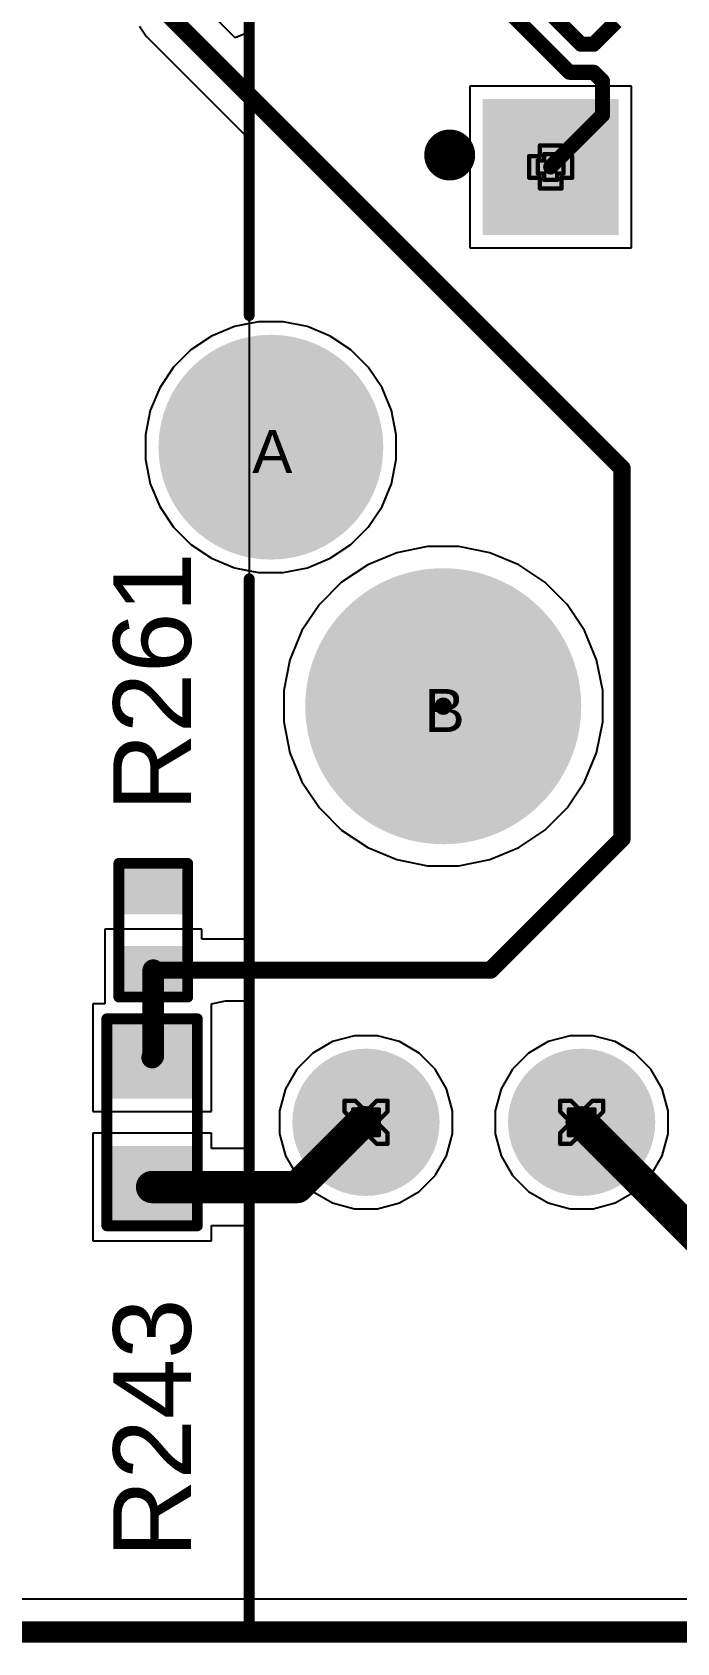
# Model space of a CAD drawing. Header units: inches. Extents: x -11 to 5379, y 0 to 5429.
# Drawn here: x 182.68 to 190.27, y -0.13 to 18.84 of the extents above; entities that cross this region are included whole.
import ezdxf

# ---------------------------------------------------------------- set-up
doc = ezdxf.new("R2010")
doc.units = ezdxf.units.IN
for name, color, linetype in [('Board Outline', 216, 'Continuous'), ('Bottom Layer', 5, 'Continuous'), ('Bottom Solder', 6, 'Continuous'), ('Drill Drawing', 1, 'Continuous'), ('GND', 16, 'Continuous'), ('Multi-Layer', 9, 'Continuous'), ('Pad Holes', 156, 'Continuous'), ('PWR', 76, 'Continuous'), ('Top Layer', 1, 'Continuous'), ('Top Overlay', 2, 'Continuous'), ('Top Paste', 8, 'Continuous'), ('Top Solder', 216, 'Continuous')]:
    doc.layers.add(name, color=color, linetype=linetype)
doc.styles.add('Arial', font='', dxfattribs={"height": 0.2})
doc.styles.get('Arial').set_extended_font_data('Arial')

# ---------------------------------------------------------------- blocks, each defined once
blk = doc.blocks.new('R___0402_257')
at = {"layer": 'Top Layer'}
for points in [[(-0.699, -0.318), (-0.699, 0.317), (-0.241, 0.317), (-0.241, -0.318)], [(0.241, -0.318), (0.241, 0.317), (0.699, 0.317), (0.699, -0.318)]]:
    blk.add_hatch(color=1, dxfattribs=at).paths.add_polyline_path(points)
at = {"layer": 'Top Paste'}
for points in [[(-0.699, -0.318), (-0.699, 0.317), (-0.241, 0.317), (-0.241, -0.318)], [(0.241, -0.318), (0.241, 0.317), (0.699, 0.317), (0.699, -0.318)]]:
    blk.add_hatch(color=8, dxfattribs=at).paths.add_polyline_path(points)
at = {"layer": 'Top Solder'}
for points in [[(-0.754, -0.373), (-0.754, 0.373), (-0.186, 0.373), (-0.186, -0.373)], [(0.186, -0.373), (0.186, 0.373), (0.754, 0.373), (0.754, -0.373)]]:
    blk.add_hatch(color=216, dxfattribs=at).paths.add_polyline_path(points)
at = {"layer": 'Top Overlay'}
for points in [[(0.787, 0.406, 0.127, 0.127, 0), (-0.787, 0.406, 0.127, 0.127, 0)], [(-0.787, -0.406, 0.127, 0.127, 0), (-0.787, 0.406, 0.127, 0.127, 0)], [(0.787, -0.406, 0.127, 0.127, 0), (0.787, 0.406, 0.127, 0.127, 0)], [(0.787, -0.406, 0.127, 0.127, 0), (-0.787, -0.406, 0.127, 0.127, 0)], [(0.813, -0.432, 0.00323, 0.00323, 0), (-0.813, -0.432, 0.00323, 0.00323, 0)]]:
    blk.add_lwpolyline(points, format="xyseb", dxfattribs=at)
for points in [[(-0.819, 0.406, 0.0635, 0.0635, 1), (-0.756, 0.406, 0.0635, 0.0635, 1)], [(-0.819, 0.406, 0.0635, 0.0635, 1), (-0.756, 0.406, 0.0635, 0.0635, 1)], [(0.756, 0.406, 0.0635, 0.0635, 1), (0.819, 0.406, 0.0635, 0.0635, 1)], [(0.756, 0.406, 0.0635, 0.0635, 1), (0.819, 0.406, 0.0635, 0.0635, 1)], [(-0.819, -0.406, 0.0635, 0.0635, 1), (-0.756, -0.406, 0.0635, 0.0635, 1)], [(-0.819, -0.406, 0.0635, 0.0635, 1), (-0.756, -0.406, 0.0635, 0.0635, 1)], [(0.756, -0.406, 0.0635, 0.0635, 1), (0.819, -0.406, 0.0635, 0.0635, 1)], [(0.756, -0.406, 0.0635, 0.0635, 1), (0.819, -0.406, 0.0635, 0.0635, 1)], [(-0.814, -0.432, 0.00161, 0.00161, 1), (-0.812, -0.432, 0.00161, 0.00161, 1)], [(0.812, -0.432, 0.00161, 0.00161, 1), (0.814, -0.432, 0.00161, 0.00161, 1)]]:
    blk.add_lwpolyline(points, format="xyseb", close=True, dxfattribs=at)
blk = doc.blocks.new('R___0603_269')
at = {"layer": 'Top Layer'}
for points in [[(-0.381, 0.4445), (-0.381, -0.4445), (-1.143, -0.4445), (-1.143, 0.4445)], [(1.143, 0.4445), (1.143, -0.4445), (0.381, -0.4445), (0.381, 0.4445)]]:
    blk.add_hatch(color=1, dxfattribs=at).paths.add_polyline_path(points)
at = {"layer": 'Top Paste'}
for points in [[(-0.381, 0.4445), (-0.381, -0.4445), (-1.143, -0.4445), (-1.143, 0.4445)], [(1.143, 0.4445), (1.143, -0.4445), (0.381, -0.4445), (0.381, 0.4445)]]:
    blk.add_hatch(color=8, dxfattribs=at).paths.add_polyline_path(points)
at = {"layer": 'Top Solder'}
for points in [[(-0.2794, 0.5461), (-0.2794, -0.5461), (-1.2446, -0.5461), (-1.2446, 0.5461)], [(1.2446, 0.5461), (1.2446, -0.5461), (0.2794, -0.5461), (0.2794, 0.5461)]]:
    blk.add_hatch(color=216, dxfattribs=at).paths.add_polyline_path(points)
at = {"layer": 'Top Overlay'}
for points in [[(-1.2192, -0.5334, 0.127, 0.127, 0), (-1.2192, 0.5334, 0.127, 0.127, 0)], [(1.2192, 0.5334, 0.127, 0.127, 0), (-1.2192, 0.5334, 0.127, 0.127, 0)], [(1.2192, -0.5334, 0.127, 0.127, 0), (1.2192, 0.5334, 0.127, 0.127, 0)], [(1.2192, -0.5334, 0.127, 0.127, 0), (-1.2192, -0.5334, 0.127, 0.127, 0)]]:
    blk.add_lwpolyline(points, format="xyseb", dxfattribs=at)
for points in [[(-1.25095, 0.5334, 0.0635, 0.0635, 1), (-1.18745, 0.5334, 0.0635, 0.0635, 1)], [(-1.25095, 0.5334, 0.0635, 0.0635, 1), (-1.18745, 0.5334, 0.0635, 0.0635, 1)], [(1.18745, 0.5334, 0.0635, 0.0635, 1), (1.25095, 0.5334, 0.0635, 0.0635, 1)], [(1.18745, 0.5334, 0.0635, 0.0635, 1), (1.25095, 0.5334, 0.0635, 0.0635, 1)], [(-1.25095, -0.5334, 0.0635, 0.0635, 1), (-1.18745, -0.5334, 0.0635, 0.0635, 1)], [(-1.25095, -0.5334, 0.0635, 0.0635, 1), (-1.18745, -0.5334, 0.0635, 0.0635, 1)], [(1.18745, -0.5334, 0.0635, 0.0635, 1), (1.25095, -0.5334, 0.0635, 0.0635, 1)], [(1.18745, -0.5334, 0.0635, 0.0635, 1), (1.25095, -0.5334, 0.0635, 0.0635, 1)]]:
    blk.add_lwpolyline(points, format="xyseb", close=True, dxfattribs=at)
blk = doc.blocks.new('HR911105A_512')
at = {"layer": 'Bottom Layer'}
h = blk.add_hatch(color=5, dxfattribs=at)
edge = h.paths.add_edge_path()
edge.add_arc((4.085, 6.895), 0.765, 0, 360)
h = blk.add_hatch(color=5, dxfattribs=at)
edge = h.paths.add_edge_path()
edge.add_arc((6.625, 6.895), 0.765, 0, 360)
h = blk.add_hatch(color=5, dxfattribs=at)
edge = h.paths.add_edge_path()
edge.add_arc((7.745, -1.055), 1.222, 0, 360)
blk.add_hatch(color=5, dxfattribs=at).paths.add_polyline_path([(5.149, -5.054), (3.751, -5.054), (3.751, -3.656), (5.149, -3.656)])
at = {"layer": 'Bottom Solder'}
h = blk.add_hatch(color=6, dxfattribs=at)
edge = h.paths.add_edge_path()
edge.add_arc((4.085, 6.895), 0.867, 0, 360)
h = blk.add_hatch(color=6, dxfattribs=at)
edge = h.paths.add_edge_path()
edge.add_arc((6.625, 6.895), 0.867, 0, 360)
h = blk.add_hatch(color=6, dxfattribs=at)
edge = h.paths.add_edge_path()
edge.add_arc((5.715, 1.995), 0.102, 0, 360)
h = blk.add_hatch(color=6, dxfattribs=at)
edge = h.paths.add_edge_path()
edge.add_arc((7.745, -1.055), 1.324, 0, 360)
blk.add_hatch(color=6, dxfattribs=at).paths.add_polyline_path([(5.251, -5.156), (3.649, -5.156), (3.649, -3.554), (5.251, -3.554)])
at = {"layer": 'GND'}
h = blk.add_hatch(color=16, dxfattribs=at)
edge = h.paths.add_edge_path()
edge.add_arc((4.085, 6.895), 0.765, 0, 360)
h = blk.add_hatch(color=16, dxfattribs=at)
edge = h.paths.add_edge_path()
edge.add_arc((6.625, 6.895), 0.765, 0, 360)
h = blk.add_hatch(color=16, dxfattribs=at)
edge = h.paths.add_edge_path()
edge.add_arc((7.745, -1.055), 1.222, 0, 360)
blk.add_hatch(color=16, dxfattribs=at).paths.add_polyline_path([(5.149, -5.054), (3.751, -5.054), (3.751, -3.656), (5.149, -3.656)])
at = {"layer": 'Multi-Layer'}
h = blk.add_hatch(color=9, dxfattribs=at)
edge = h.paths.add_edge_path()
edge.add_arc((4.085, 6.895), 0.765, 0, 360)
h = blk.add_hatch(color=9, dxfattribs=at)
edge = h.paths.add_edge_path()
edge.add_arc((6.625, 6.895), 0.765, 0, 360)
h = blk.add_hatch(color=9, dxfattribs=at)
edge = h.paths.add_edge_path()
edge.add_arc((7.745, -1.055), 1.222, 0, 360)
blk.add_hatch(color=9, dxfattribs=at).paths.add_polyline_path([(5.149, -5.054), (3.751, -5.054), (3.751, -3.656), (5.149, -3.656)])
at = {"layer": 'Pad Holes'}
h = blk.add_hatch(color=7, dxfattribs=at)
edge = h.paths.add_edge_path()
edge.add_arc((4.085, 6.895), 0.51, 0, 360)
h = blk.add_hatch(color=7, dxfattribs=at)
edge = h.paths.add_edge_path()
edge.add_arc((6.625, 6.895), 0.51, 0, 360)
h = blk.add_hatch(color=7, dxfattribs=at)
edge = h.paths.add_edge_path()
edge.add_arc((5.715, 1.995), 1.625, 0, 360)
h = blk.add_hatch(color=7, dxfattribs=at)
edge = h.paths.add_edge_path()
edge.add_arc((7.745, -1.055), 0.815, 0, 360)
h = blk.add_hatch(color=7, dxfattribs=at)
edge = h.paths.add_edge_path()
edge.add_arc((4.45, -4.355), 0.445, 0, 360)
at = {"layer": 'PWR'}
h = blk.add_hatch(color=76, dxfattribs=at)
edge = h.paths.add_edge_path()
edge.add_arc((4.085, 6.895), 0.765, 0, 360)
h = blk.add_hatch(color=76, dxfattribs=at)
edge = h.paths.add_edge_path()
edge.add_arc((6.625, 6.895), 0.765, 0, 360)
h = blk.add_hatch(color=76, dxfattribs=at)
edge = h.paths.add_edge_path()
edge.add_arc((7.745, -1.055), 1.222, 0, 360)
blk.add_hatch(color=76, dxfattribs=at).paths.add_polyline_path([(5.149, -5.054), (3.751, -5.054), (3.751, -3.656), (5.149, -3.656)])
at = {"layer": 'Top Layer'}
h = blk.add_hatch(color=1, dxfattribs=at)
edge = h.paths.add_edge_path()
edge.add_arc((4.085, 6.895), 0.765, 0, 360)
h = blk.add_hatch(color=1, dxfattribs=at)
edge = h.paths.add_edge_path()
edge.add_arc((6.625, 6.895), 0.765, 0, 360)
h = blk.add_hatch(color=1, dxfattribs=at)
edge = h.paths.add_edge_path()
edge.add_arc((7.745, -1.055), 1.222, 0, 360)
blk.add_hatch(color=1, dxfattribs=at).paths.add_polyline_path([(5.149, -5.054), (3.751, -5.054), (3.751, -3.656), (5.149, -3.656)])
at = {"layer": 'Top Solder'}
h = blk.add_hatch(color=216, dxfattribs=at)
edge = h.paths.add_edge_path()
edge.add_arc((4.085, 6.895), 0.867, 0, 360)
h = blk.add_hatch(color=216, dxfattribs=at)
edge = h.paths.add_edge_path()
edge.add_arc((6.625, 6.895), 0.867, 0, 360)
h = blk.add_hatch(color=216, dxfattribs=at)
edge = h.paths.add_edge_path()
edge.add_arc((5.715, 1.995), 0.102, 0, 360)
h = blk.add_hatch(color=216, dxfattribs=at)
edge = h.paths.add_edge_path()
edge.add_arc((7.745, -1.055), 1.324, 0, 360)
blk.add_hatch(color=216, dxfattribs=at).paths.add_polyline_path([(5.251, -5.156), (3.649, -5.156), (3.649, -3.554), (5.251, -3.554)])
at = {"layer": 'Top Overlay'}
for points in [[(8, 12.915, 0.127, 0.127, 0), (-8, 12.915, 0.127, 0.127, 0)], [(8, 12.915, 0.127, 0.127, 0), (8, 0.495, 0.127, 0.127, 0)], [(8, -2.605, 0.127, 0.127, 0), (8, -8.485, 0.127, 0.127, 0)]]:
    blk.add_lwpolyline(points, format="xyseb", dxfattribs=at)
for points in [[(7.968, 12.915, 0.0635, 0.0635, 1), (8.032, 12.915, 0.0635, 0.0635, 1)], [(7.968, 12.915, 0.0635, 0.0635, 1), (8.032, 12.915, 0.0635, 0.0635, 1)], [(7.968, 0.495, 0.0635, 0.0635, 1), (8.032, 0.495, 0.0635, 0.0635, 1)], [(7.968, -2.605, 0.0635, 0.0635, 1), (8.032, -2.605, 0.0635, 0.0635, 1)], [(5.789, -4.496, 0.3, 0.3, 1), (5.489, -4.496, 0.3, 0.3, 1)], [(5.414, -4.496, 0.15, 0.15, 1), (5.564, -4.496, 0.15, 0.15, 1)], [(5.714, -4.496, 0.15, 0.15, 1), (5.864, -4.496, 0.15, 0.15, 1)]]:
    blk.add_lwpolyline(points, format="xyseb", close=True, dxfattribs=at)

msp = doc.modelspace()

# ---------------------------------------------------------------- linework, layer by layer
at = {"layer": 'Board Outline'}
msp.add_lwpolyline([(0, 0, 0.254, 0.254, 0), (344, 0, 0.254, 0.254, 0)], format="xyseb", dxfattribs=at)
at = {"layer": 'Bottom Layer'}
for p, q in [((185.233, 20.501), (185.233, -0.018)), ((185.233, 20.501), (185.233, 15.407)), ((185.058, 15.372), (184.789, 15.26)), ((185.233, 15.407), (185.058, 15.372)), ((184.789, 15.26), (184.547, 15.099)), ((184.547, 15.099), (184.341, 14.893)), ((184.341, 14.893), (184.18, 14.651)), ((184.18, 14.651), (184.068, 14.383)), ((184.068, 14.383), (184.012, 14.097)), ((184.012, 14.097), (184.012, 13.807)), ((184.012, 13.807), (184.068, 13.521)), ((184.068, 13.521), (184.18, 13.253)), ((184.18, 13.253), (184.341, 13.011)), ((184.341, 13.011), (184.547, 12.805)), ((184.547, 12.805), (184.789, 12.644)), ((184.789, 12.644), (185.058, 12.532)), ((185.058, 12.532), (185.233, 12.497)), ((185.233, 12.497), (185.233, 0.388)), ((185.233, 0.388), (9.671, 0.388)), ((185.233, -0.018), (220.282, -0.018))]:
    msp.add_line(p, q, dxfattribs=at)
msp.add_lwpolyline([(189.148, 6.002, 0.381, 0.381, 0), (190.959, 4.191, 0.381, 0.381, 0)], format="xyseb", dxfattribs=at)
msp.add_lwpolyline([(189.053, 6.002, 0.191, 0.191, 1), (189.243, 6.002, 0.191, 0.191, 1)], format="xyseb", close=True, dxfattribs=at)
at = {"layer": 'Drill Drawing'}
for points in [[(188.656, 17.379, 0.0508, 0.0508, 0), (188.656, 17.506, 0.0508, 0.0508, 0)], [(188.656, 17.506, 0.0508, 0.0508, 0), (188.91, 17.506, 0.0508, 0.0508, 0)], [(188.91, 17.379, 0.0508, 0.0508, 0), (188.91, 17.506, 0.0508, 0.0508, 0)], [(188.529, 17.125, 0.0508, 0.0508, 0), (188.529, 17.379, 0.0508, 0.0508, 0)], [(188.529, 17.379, 0.0508, 0.0508, 0), (188.656, 17.379, 0.0508, 0.0508, 0)], [(188.631, 17.176, 0.0508, 0.0508, 0), (188.631, 17.328, 0.0508, 0.0508, 0)], [(188.631, 17.328, 0.0508, 0.0508, 0), (188.707, 17.328, 0.0508, 0.0508, 0)], [(188.707, 17.328, 0.0508, 0.0508, 0), (188.707, 17.404, 0.0508, 0.0508, 0)], [(188.707, 17.404, 0.0508, 0.0508, 0), (188.859, 17.404, 0.0508, 0.0508, 0)], [(188.859, 17.328, 0.0508, 0.0508, 0), (188.859, 17.404, 0.0508, 0.0508, 0)], [(188.859, 17.328, 0.0508, 0.0508, 0), (188.936, 17.328, 0.0508, 0.0508, 0)], [(188.91, 17.379, 0.0508, 0.0508, 0), (189.037, 17.379, 0.0508, 0.0508, 0)], [(188.936, 17.176, 0.0508, 0.0508, 0), (188.936, 17.328, 0.0508, 0.0508, 0)], [(189.037, 17.125, 0.0508, 0.0508, 0), (189.037, 17.379, 0.0508, 0.0508, 0)], [(188.529, 17.125, 0.0508, 0.0508, 0), (188.656, 17.125, 0.0508, 0.0508, 0)], [(188.631, 17.176, 0.0508, 0.0508, 0), (188.707, 17.176, 0.0508, 0.0508, 0)], [(188.656, 16.998, 0.0508, 0.0508, 0), (188.656, 17.125, 0.0508, 0.0508, 0)], [(188.707, 17.1, 0.0508, 0.0508, 0), (188.707, 17.176, 0.0508, 0.0508, 0)], [(188.707, 17.1, 0.0508, 0.0508, 0), (188.859, 17.1, 0.0508, 0.0508, 0)], [(188.859, 17.176, 0.0508, 0.0508, 0), (188.936, 17.176, 0.0508, 0.0508, 0)], [(188.859, 17.1, 0.0508, 0.0508, 0), (188.859, 17.176, 0.0508, 0.0508, 0)], [(188.91, 17.125, 0.0508, 0.0508, 0), (189.037, 17.125, 0.0508, 0.0508, 0)], [(188.91, 16.998, 0.0508, 0.0508, 0), (188.91, 17.125, 0.0508, 0.0508, 0)], [(188.656, 16.998, 0.0508, 0.0508, 0), (188.91, 16.998, 0.0508, 0.0508, 0)], [(186.354, 6.129, 0.0508, 0.0508, 0), (186.354, 6.256, 0.0508, 0.0508, 0)], [(186.354, 6.256, 0.0508, 0.0508, 0), (186.481, 6.256, 0.0508, 0.0508, 0)], [(186.481, 6.256, 0.0508, 0.0508, 0), (186.608, 6.129, 0.0508, 0.0508, 0)], [(186.608, 6.129, 0.0508, 0.0508, 0), (186.735, 6.256, 0.0508, 0.0508, 0)], [(186.735, 6.256, 0.0508, 0.0508, 0), (186.862, 6.256, 0.0508, 0.0508, 0)], [(186.862, 6.129, 0.0508, 0.0508, 0), (186.862, 6.256, 0.0508, 0.0508, 0)], [(188.894, 6.129, 0.0508, 0.0508, 0), (188.894, 6.256, 0.0508, 0.0508, 0)], [(188.894, 6.256, 0.0508, 0.0508, 0), (189.021, 6.256, 0.0508, 0.0508, 0)], [(189.021, 6.256, 0.0508, 0.0508, 0), (189.148, 6.129, 0.0508, 0.0508, 0)], [(189.148, 6.129, 0.0508, 0.0508, 0), (189.275, 6.256, 0.0508, 0.0508, 0)], [(189.275, 6.256, 0.0508, 0.0508, 0), (189.402, 6.256, 0.0508, 0.0508, 0)], [(189.402, 6.129, 0.0508, 0.0508, 0), (189.402, 6.256, 0.0508, 0.0508, 0)], [(186.354, 6.129, 0.0508, 0.0508, 0), (186.481, 6.002, 0.0508, 0.0508, 0)], [(186.456, 6.078, 0.0508, 0.0508, 0), (186.456, 6.154, 0.0508, 0.0508, 0)], [(186.456, 6.154, 0.0508, 0.0508, 0), (186.532, 6.154, 0.0508, 0.0508, 0)], [(186.456, 6.078, 0.0508, 0.0508, 0), (186.532, 6.002, 0.0508, 0.0508, 0)], [(186.532, 6.154, 0.0508, 0.0508, 0), (186.608, 6.078, 0.0508, 0.0508, 0)], [(186.608, 6.078, 0.0508, 0.0508, 0), (186.684, 6.154, 0.0508, 0.0508, 0)], [(186.684, 6.154, 0.0508, 0.0508, 0), (186.761, 6.154, 0.0508, 0.0508, 0)], [(186.684, 6.002, 0.0508, 0.0508, 0), (186.761, 6.078, 0.0508, 0.0508, 0)], [(186.735, 6.002, 0.0508, 0.0508, 0), (186.862, 6.129, 0.0508, 0.0508, 0)], [(186.761, 6.078, 0.0508, 0.0508, 0), (186.761, 6.154, 0.0508, 0.0508, 0)], [(188.894, 6.129, 0.0508, 0.0508, 0), (189.021, 6.002, 0.0508, 0.0508, 0)], [(188.996, 6.078, 0.0508, 0.0508, 0), (188.996, 6.154, 0.0508, 0.0508, 0)], [(188.996, 6.154, 0.0508, 0.0508, 0), (189.072, 6.154, 0.0508, 0.0508, 0)], [(188.996, 6.078, 0.0508, 0.0508, 0), (189.072, 6.002, 0.0508, 0.0508, 0)], [(189.072, 6.154, 0.0508, 0.0508, 0), (189.148, 6.078, 0.0508, 0.0508, 0)], [(189.148, 6.078, 0.0508, 0.0508, 0), (189.224, 6.154, 0.0508, 0.0508, 0)], [(189.224, 6.154, 0.0508, 0.0508, 0), (189.301, 6.154, 0.0508, 0.0508, 0)], [(189.224, 6.002, 0.0508, 0.0508, 0), (189.301, 6.078, 0.0508, 0.0508, 0)], [(189.275, 6.002, 0.0508, 0.0508, 0), (189.402, 6.129, 0.0508, 0.0508, 0)], [(189.301, 6.078, 0.0508, 0.0508, 0), (189.301, 6.154, 0.0508, 0.0508, 0)], [(186.354, 5.875, 0.0508, 0.0508, 0), (186.481, 6.002, 0.0508, 0.0508, 0)], [(186.354, 5.748, 0.0508, 0.0508, 0), (186.354, 5.875, 0.0508, 0.0508, 0)], [(186.456, 5.926, 0.0508, 0.0508, 0), (186.532, 6.002, 0.0508, 0.0508, 0)], [(186.456, 5.85, 0.0508, 0.0508, 0), (186.456, 5.926, 0.0508, 0.0508, 0)], [(186.481, 5.748, 0.0508, 0.0508, 0), (186.608, 5.875, 0.0508, 0.0508, 0)], [(186.532, 5.85, 0.0508, 0.0508, 0), (186.608, 5.926, 0.0508, 0.0508, 0)], [(186.608, 5.926, 0.0508, 0.0508, 0), (186.684, 5.85, 0.0508, 0.0508, 0)], [(186.608, 5.875, 0.0508, 0.0508, 0), (186.735, 5.748, 0.0508, 0.0508, 0)], [(186.684, 6.002, 0.0508, 0.0508, 0), (186.761, 5.926, 0.0508, 0.0508, 0)], [(186.735, 6.002, 0.0508, 0.0508, 0), (186.862, 5.875, 0.0508, 0.0508, 0)], [(186.761, 5.85, 0.0508, 0.0508, 0), (186.761, 5.926, 0.0508, 0.0508, 0)], [(186.862, 5.748, 0.0508, 0.0508, 0), (186.862, 5.875, 0.0508, 0.0508, 0)], [(188.894, 5.875, 0.0508, 0.0508, 0), (189.021, 6.002, 0.0508, 0.0508, 0)], [(188.894, 5.748, 0.0508, 0.0508, 0), (188.894, 5.875, 0.0508, 0.0508, 0)], [(188.996, 5.926, 0.0508, 0.0508, 0), (189.072, 6.002, 0.0508, 0.0508, 0)], [(188.996, 5.85, 0.0508, 0.0508, 0), (188.996, 5.926, 0.0508, 0.0508, 0)], [(189.021, 5.748, 0.0508, 0.0508, 0), (189.148, 5.875, 0.0508, 0.0508, 0)], [(189.072, 5.85, 0.0508, 0.0508, 0), (189.148, 5.926, 0.0508, 0.0508, 0)], [(189.148, 5.926, 0.0508, 0.0508, 0), (189.224, 5.85, 0.0508, 0.0508, 0)], [(189.148, 5.875, 0.0508, 0.0508, 0), (189.275, 5.748, 0.0508, 0.0508, 0)], [(189.224, 6.002, 0.0508, 0.0508, 0), (189.301, 5.926, 0.0508, 0.0508, 0)], [(189.275, 6.002, 0.0508, 0.0508, 0), (189.402, 5.875, 0.0508, 0.0508, 0)], [(189.301, 5.85, 0.0508, 0.0508, 0), (189.301, 5.926, 0.0508, 0.0508, 0)], [(189.402, 5.748, 0.0508, 0.0508, 0), (189.402, 5.875, 0.0508, 0.0508, 0)], [(186.354, 5.748, 0.0508, 0.0508, 0), (186.481, 5.748, 0.0508, 0.0508, 0)], [(186.456, 5.85, 0.0508, 0.0508, 0), (186.532, 5.85, 0.0508, 0.0508, 0)], [(186.684, 5.85, 0.0508, 0.0508, 0), (186.761, 5.85, 0.0508, 0.0508, 0)], [(186.735, 5.748, 0.0508, 0.0508, 0), (186.862, 5.748, 0.0508, 0.0508, 0)], [(188.894, 5.748, 0.0508, 0.0508, 0), (189.021, 5.748, 0.0508, 0.0508, 0)], [(188.996, 5.85, 0.0508, 0.0508, 0), (189.072, 5.85, 0.0508, 0.0508, 0)], [(189.224, 5.85, 0.0508, 0.0508, 0), (189.301, 5.85, 0.0508, 0.0508, 0)], [(189.275, 5.748, 0.0508, 0.0508, 0), (189.402, 5.748, 0.0508, 0.0508, 0)]]:
    msp.add_lwpolyline(points, format="xyseb", dxfattribs=at)
for points in [[(188.644, 17.506, 0.0254, 0.0254, 1), (188.669, 17.506, 0.0254, 0.0254, 1)], [(188.644, 17.506, 0.0254, 0.0254, 1), (188.669, 17.506, 0.0254, 0.0254, 1)], [(188.898, 17.506, 0.0254, 0.0254, 1), (188.923, 17.506, 0.0254, 0.0254, 1)], [(188.898, 17.506, 0.0254, 0.0254, 1), (188.923, 17.506, 0.0254, 0.0254, 1)], [(188.517, 17.379, 0.0254, 0.0254, 1), (188.542, 17.379, 0.0254, 0.0254, 1)], [(188.517, 17.379, 0.0254, 0.0254, 1), (188.542, 17.379, 0.0254, 0.0254, 1)], [(188.618, 17.328, 0.0254, 0.0254, 1), (188.644, 17.328, 0.0254, 0.0254, 1)], [(188.618, 17.328, 0.0254, 0.0254, 1), (188.644, 17.328, 0.0254, 0.0254, 1)], [(188.644, 17.379, 0.0254, 0.0254, 1), (188.669, 17.379, 0.0254, 0.0254, 1)], [(188.644, 17.379, 0.0254, 0.0254, 1), (188.669, 17.379, 0.0254, 0.0254, 1)], [(188.694, 17.404, 0.0254, 0.0254, 1), (188.72, 17.404, 0.0254, 0.0254, 1)], [(188.694, 17.404, 0.0254, 0.0254, 1), (188.72, 17.404, 0.0254, 0.0254, 1)], [(188.694, 17.328, 0.0254, 0.0254, 1), (188.72, 17.328, 0.0254, 0.0254, 1)], [(188.694, 17.328, 0.0254, 0.0254, 1), (188.72, 17.328, 0.0254, 0.0254, 1)], [(188.847, 17.404, 0.0254, 0.0254, 1), (188.872, 17.404, 0.0254, 0.0254, 1)], [(188.847, 17.404, 0.0254, 0.0254, 1), (188.872, 17.404, 0.0254, 0.0254, 1)], [(188.847, 17.328, 0.0254, 0.0254, 1), (188.872, 17.328, 0.0254, 0.0254, 1)], [(188.847, 17.328, 0.0254, 0.0254, 1), (188.872, 17.328, 0.0254, 0.0254, 1)], [(188.898, 17.379, 0.0254, 0.0254, 1), (188.923, 17.379, 0.0254, 0.0254, 1)], [(188.898, 17.379, 0.0254, 0.0254, 1), (188.923, 17.379, 0.0254, 0.0254, 1)], [(188.923, 17.328, 0.0254, 0.0254, 1), (188.948, 17.328, 0.0254, 0.0254, 1)], [(188.923, 17.328, 0.0254, 0.0254, 1), (188.948, 17.328, 0.0254, 0.0254, 1)], [(189.025, 17.379, 0.0254, 0.0254, 1), (189.05, 17.379, 0.0254, 0.0254, 1)], [(189.025, 17.379, 0.0254, 0.0254, 1), (189.05, 17.379, 0.0254, 0.0254, 1)], [(188.517, 17.125, 0.0254, 0.0254, 1), (188.542, 17.125, 0.0254, 0.0254, 1)], [(188.517, 17.125, 0.0254, 0.0254, 1), (188.542, 17.125, 0.0254, 0.0254, 1)], [(188.618, 17.176, 0.0254, 0.0254, 1), (188.644, 17.176, 0.0254, 0.0254, 1)], [(188.618, 17.176, 0.0254, 0.0254, 1), (188.644, 17.176, 0.0254, 0.0254, 1)], [(188.644, 17.125, 0.0254, 0.0254, 1), (188.669, 17.125, 0.0254, 0.0254, 1)], [(188.644, 17.125, 0.0254, 0.0254, 1), (188.669, 17.125, 0.0254, 0.0254, 1)], [(188.694, 17.176, 0.0254, 0.0254, 1), (188.72, 17.176, 0.0254, 0.0254, 1)], [(188.694, 17.176, 0.0254, 0.0254, 1), (188.72, 17.176, 0.0254, 0.0254, 1)], [(188.694, 17.1, 0.0254, 0.0254, 1), (188.72, 17.1, 0.0254, 0.0254, 1)], [(188.694, 17.1, 0.0254, 0.0254, 1), (188.72, 17.1, 0.0254, 0.0254, 1)], [(188.847, 17.176, 0.0254, 0.0254, 1), (188.872, 17.176, 0.0254, 0.0254, 1)], [(188.847, 17.176, 0.0254, 0.0254, 1), (188.872, 17.176, 0.0254, 0.0254, 1)], [(188.847, 17.1, 0.0254, 0.0254, 1), (188.872, 17.1, 0.0254, 0.0254, 1)], [(188.847, 17.1, 0.0254, 0.0254, 1), (188.872, 17.1, 0.0254, 0.0254, 1)], [(188.898, 17.125, 0.0254, 0.0254, 1), (188.923, 17.125, 0.0254, 0.0254, 1)], [(188.898, 17.125, 0.0254, 0.0254, 1), (188.923, 17.125, 0.0254, 0.0254, 1)], [(188.923, 17.176, 0.0254, 0.0254, 1), (188.948, 17.176, 0.0254, 0.0254, 1)], [(188.923, 17.176, 0.0254, 0.0254, 1), (188.948, 17.176, 0.0254, 0.0254, 1)], [(189.025, 17.125, 0.0254, 0.0254, 1), (189.05, 17.125, 0.0254, 0.0254, 1)], [(189.025, 17.125, 0.0254, 0.0254, 1), (189.05, 17.125, 0.0254, 0.0254, 1)], [(188.644, 16.998, 0.0254, 0.0254, 1), (188.669, 16.998, 0.0254, 0.0254, 1)], [(188.644, 16.998, 0.0254, 0.0254, 1), (188.669, 16.998, 0.0254, 0.0254, 1)], [(188.898, 16.998, 0.0254, 0.0254, 1), (188.923, 16.998, 0.0254, 0.0254, 1)], [(188.898, 16.998, 0.0254, 0.0254, 1), (188.923, 16.998, 0.0254, 0.0254, 1)], [(186.342, 6.256, 0.0254, 0.0254, 1), (186.367, 6.256, 0.0254, 0.0254, 1)], [(186.342, 6.256, 0.0254, 0.0254, 1), (186.367, 6.256, 0.0254, 0.0254, 1)], [(186.469, 6.256, 0.0254, 0.0254, 1), (186.494, 6.256, 0.0254, 0.0254, 1)], [(186.469, 6.256, 0.0254, 0.0254, 1), (186.494, 6.256, 0.0254, 0.0254, 1)], [(186.723, 6.256, 0.0254, 0.0254, 1), (186.748, 6.256, 0.0254, 0.0254, 1)], [(186.723, 6.256, 0.0254, 0.0254, 1), (186.748, 6.256, 0.0254, 0.0254, 1)], [(186.85, 6.256, 0.0254, 0.0254, 1), (186.875, 6.256, 0.0254, 0.0254, 1)], [(186.85, 6.256, 0.0254, 0.0254, 1), (186.875, 6.256, 0.0254, 0.0254, 1)], [(188.882, 6.256, 0.0254, 0.0254, 1), (188.907, 6.256, 0.0254, 0.0254, 1)], [(188.882, 6.256, 0.0254, 0.0254, 1), (188.907, 6.256, 0.0254, 0.0254, 1)], [(189.009, 6.256, 0.0254, 0.0254, 1), (189.034, 6.256, 0.0254, 0.0254, 1)], [(189.009, 6.256, 0.0254, 0.0254, 1), (189.034, 6.256, 0.0254, 0.0254, 1)], [(189.263, 6.256, 0.0254, 0.0254, 1), (189.288, 6.256, 0.0254, 0.0254, 1)], [(189.263, 6.256, 0.0254, 0.0254, 1), (189.288, 6.256, 0.0254, 0.0254, 1)], [(189.39, 6.256, 0.0254, 0.0254, 1), (189.415, 6.256, 0.0254, 0.0254, 1)], [(189.39, 6.256, 0.0254, 0.0254, 1), (189.415, 6.256, 0.0254, 0.0254, 1)], [(186.342, 6.129, 0.0254, 0.0254, 1), (186.367, 6.129, 0.0254, 0.0254, 1)], [(186.342, 6.129, 0.0254, 0.0254, 1), (186.367, 6.129, 0.0254, 0.0254, 1)], [(186.443, 6.154, 0.0254, 0.0254, 1), (186.469, 6.154, 0.0254, 0.0254, 1)], [(186.443, 6.154, 0.0254, 0.0254, 1), (186.469, 6.154, 0.0254, 0.0254, 1)], [(186.443, 6.078, 0.0254, 0.0254, 1), (186.469, 6.078, 0.0254, 0.0254, 1)], [(186.443, 6.078, 0.0254, 0.0254, 1), (186.469, 6.078, 0.0254, 0.0254, 1)], [(186.519, 6.154, 0.0254, 0.0254, 1), (186.545, 6.154, 0.0254, 0.0254, 1)], [(186.519, 6.154, 0.0254, 0.0254, 1), (186.545, 6.154, 0.0254, 0.0254, 1)], [(186.596, 6.129, 0.0254, 0.0254, 1), (186.621, 6.129, 0.0254, 0.0254, 1)], [(186.596, 6.129, 0.0254, 0.0254, 1), (186.621, 6.129, 0.0254, 0.0254, 1)], [(186.596, 6.078, 0.0254, 0.0254, 1), (186.621, 6.078, 0.0254, 0.0254, 1)], [(186.596, 6.078, 0.0254, 0.0254, 1), (186.621, 6.078, 0.0254, 0.0254, 1)], [(186.672, 6.154, 0.0254, 0.0254, 1), (186.697, 6.154, 0.0254, 0.0254, 1)], [(186.672, 6.154, 0.0254, 0.0254, 1), (186.697, 6.154, 0.0254, 0.0254, 1)], [(186.748, 6.154, 0.0254, 0.0254, 1), (186.773, 6.154, 0.0254, 0.0254, 1)], [(186.748, 6.154, 0.0254, 0.0254, 1), (186.773, 6.154, 0.0254, 0.0254, 1)], [(186.748, 6.078, 0.0254, 0.0254, 1), (186.773, 6.078, 0.0254, 0.0254, 1)], [(186.748, 6.078, 0.0254, 0.0254, 1), (186.773, 6.078, 0.0254, 0.0254, 1)], [(186.85, 6.129, 0.0254, 0.0254, 1), (186.875, 6.129, 0.0254, 0.0254, 1)], [(186.85, 6.129, 0.0254, 0.0254, 1), (186.875, 6.129, 0.0254, 0.0254, 1)], [(188.882, 6.129, 0.0254, 0.0254, 1), (188.907, 6.129, 0.0254, 0.0254, 1)], [(188.882, 6.129, 0.0254, 0.0254, 1), (188.907, 6.129, 0.0254, 0.0254, 1)], [(188.983, 6.154, 0.0254, 0.0254, 1), (189.009, 6.154, 0.0254, 0.0254, 1)], [(188.983, 6.154, 0.0254, 0.0254, 1), (189.009, 6.154, 0.0254, 0.0254, 1)], [(188.983, 6.078, 0.0254, 0.0254, 1), (189.009, 6.078, 0.0254, 0.0254, 1)], [(188.983, 6.078, 0.0254, 0.0254, 1), (189.009, 6.078, 0.0254, 0.0254, 1)], [(189.059, 6.154, 0.0254, 0.0254, 1), (189.085, 6.154, 0.0254, 0.0254, 1)], [(189.059, 6.154, 0.0254, 0.0254, 1), (189.085, 6.154, 0.0254, 0.0254, 1)], [(189.136, 6.129, 0.0254, 0.0254, 1), (189.161, 6.129, 0.0254, 0.0254, 1)], [(189.136, 6.129, 0.0254, 0.0254, 1), (189.161, 6.129, 0.0254, 0.0254, 1)], [(189.136, 6.078, 0.0254, 0.0254, 1), (189.161, 6.078, 0.0254, 0.0254, 1)], [(189.136, 6.078, 0.0254, 0.0254, 1), (189.161, 6.078, 0.0254, 0.0254, 1)], [(189.212, 6.154, 0.0254, 0.0254, 1), (189.237, 6.154, 0.0254, 0.0254, 1)], [(189.212, 6.154, 0.0254, 0.0254, 1), (189.237, 6.154, 0.0254, 0.0254, 1)], [(189.288, 6.154, 0.0254, 0.0254, 1), (189.313, 6.154, 0.0254, 0.0254, 1)], [(189.288, 6.154, 0.0254, 0.0254, 1), (189.313, 6.154, 0.0254, 0.0254, 1)], [(189.288, 6.078, 0.0254, 0.0254, 1), (189.313, 6.078, 0.0254, 0.0254, 1)], [(189.288, 6.078, 0.0254, 0.0254, 1), (189.313, 6.078, 0.0254, 0.0254, 1)], [(189.39, 6.129, 0.0254, 0.0254, 1), (189.415, 6.129, 0.0254, 0.0254, 1)], [(189.39, 6.129, 0.0254, 0.0254, 1), (189.415, 6.129, 0.0254, 0.0254, 1)], [(186.342, 5.875, 0.0254, 0.0254, 1), (186.367, 5.875, 0.0254, 0.0254, 1)], [(186.342, 5.875, 0.0254, 0.0254, 1), (186.367, 5.875, 0.0254, 0.0254, 1)], [(186.443, 5.926, 0.0254, 0.0254, 1), (186.469, 5.926, 0.0254, 0.0254, 1)], [(186.443, 5.926, 0.0254, 0.0254, 1), (186.469, 5.926, 0.0254, 0.0254, 1)], [(186.469, 6.002, 0.0254, 0.0254, 1), (186.494, 6.002, 0.0254, 0.0254, 1)], [(186.469, 6.002, 0.0254, 0.0254, 1), (186.494, 6.002, 0.0254, 0.0254, 1)], [(186.519, 6.002, 0.0254, 0.0254, 1), (186.545, 6.002, 0.0254, 0.0254, 1)], [(186.519, 6.002, 0.0254, 0.0254, 1), (186.545, 6.002, 0.0254, 0.0254, 1)], [(186.596, 5.926, 0.0254, 0.0254, 1), (186.621, 5.926, 0.0254, 0.0254, 1)], [(186.596, 5.926, 0.0254, 0.0254, 1), (186.621, 5.926, 0.0254, 0.0254, 1)], [(186.596, 5.875, 0.0254, 0.0254, 1), (186.621, 5.875, 0.0254, 0.0254, 1)], [(186.596, 5.875, 0.0254, 0.0254, 1), (186.621, 5.875, 0.0254, 0.0254, 1)], [(186.672, 6.002, 0.0254, 0.0254, 1), (186.697, 6.002, 0.0254, 0.0254, 1)], [(186.672, 6.002, 0.0254, 0.0254, 1), (186.697, 6.002, 0.0254, 0.0254, 1)], [(186.723, 6.002, 0.0254, 0.0254, 1), (186.748, 6.002, 0.0254, 0.0254, 1)], [(186.723, 6.002, 0.0254, 0.0254, 1), (186.748, 6.002, 0.0254, 0.0254, 1)], [(186.748, 5.926, 0.0254, 0.0254, 1), (186.773, 5.926, 0.0254, 0.0254, 1)], [(186.748, 5.926, 0.0254, 0.0254, 1), (186.773, 5.926, 0.0254, 0.0254, 1)], [(186.85, 5.875, 0.0254, 0.0254, 1), (186.875, 5.875, 0.0254, 0.0254, 1)], [(186.85, 5.875, 0.0254, 0.0254, 1), (186.875, 5.875, 0.0254, 0.0254, 1)], [(188.882, 5.875, 0.0254, 0.0254, 1), (188.907, 5.875, 0.0254, 0.0254, 1)], [(188.882, 5.875, 0.0254, 0.0254, 1), (188.907, 5.875, 0.0254, 0.0254, 1)], [(188.983, 5.926, 0.0254, 0.0254, 1), (189.009, 5.926, 0.0254, 0.0254, 1)], [(188.983, 5.926, 0.0254, 0.0254, 1), (189.009, 5.926, 0.0254, 0.0254, 1)], [(189.009, 6.002, 0.0254, 0.0254, 1), (189.034, 6.002, 0.0254, 0.0254, 1)], [(189.009, 6.002, 0.0254, 0.0254, 1), (189.034, 6.002, 0.0254, 0.0254, 1)], [(189.059, 6.002, 0.0254, 0.0254, 1), (189.085, 6.002, 0.0254, 0.0254, 1)], [(189.059, 6.002, 0.0254, 0.0254, 1), (189.085, 6.002, 0.0254, 0.0254, 1)], [(189.136, 5.926, 0.0254, 0.0254, 1), (189.161, 5.926, 0.0254, 0.0254, 1)], [(189.136, 5.926, 0.0254, 0.0254, 1), (189.161, 5.926, 0.0254, 0.0254, 1)], [(189.136, 5.875, 0.0254, 0.0254, 1), (189.161, 5.875, 0.0254, 0.0254, 1)], [(189.136, 5.875, 0.0254, 0.0254, 1), (189.161, 5.875, 0.0254, 0.0254, 1)], [(189.212, 6.002, 0.0254, 0.0254, 1), (189.237, 6.002, 0.0254, 0.0254, 1)], [(189.212, 6.002, 0.0254, 0.0254, 1), (189.237, 6.002, 0.0254, 0.0254, 1)], [(189.263, 6.002, 0.0254, 0.0254, 1), (189.288, 6.002, 0.0254, 0.0254, 1)], [(189.263, 6.002, 0.0254, 0.0254, 1), (189.288, 6.002, 0.0254, 0.0254, 1)], [(189.288, 5.926, 0.0254, 0.0254, 1), (189.313, 5.926, 0.0254, 0.0254, 1)], [(189.288, 5.926, 0.0254, 0.0254, 1), (189.313, 5.926, 0.0254, 0.0254, 1)], [(189.39, 5.875, 0.0254, 0.0254, 1), (189.415, 5.875, 0.0254, 0.0254, 1)], [(189.39, 5.875, 0.0254, 0.0254, 1), (189.415, 5.875, 0.0254, 0.0254, 1)], [(186.342, 5.748, 0.0254, 0.0254, 1), (186.367, 5.748, 0.0254, 0.0254, 1)], [(186.342, 5.748, 0.0254, 0.0254, 1), (186.367, 5.748, 0.0254, 0.0254, 1)], [(186.443, 5.85, 0.0254, 0.0254, 1), (186.469, 5.85, 0.0254, 0.0254, 1)], [(186.443, 5.85, 0.0254, 0.0254, 1), (186.469, 5.85, 0.0254, 0.0254, 1)], [(186.469, 5.748, 0.0254, 0.0254, 1), (186.494, 5.748, 0.0254, 0.0254, 1)], [(186.469, 5.748, 0.0254, 0.0254, 1), (186.494, 5.748, 0.0254, 0.0254, 1)], [(186.519, 5.85, 0.0254, 0.0254, 1), (186.545, 5.85, 0.0254, 0.0254, 1)], [(186.519, 5.85, 0.0254, 0.0254, 1), (186.545, 5.85, 0.0254, 0.0254, 1)], [(186.672, 5.85, 0.0254, 0.0254, 1), (186.697, 5.85, 0.0254, 0.0254, 1)], [(186.672, 5.85, 0.0254, 0.0254, 1), (186.697, 5.85, 0.0254, 0.0254, 1)], [(186.723, 5.748, 0.0254, 0.0254, 1), (186.748, 5.748, 0.0254, 0.0254, 1)], [(186.723, 5.748, 0.0254, 0.0254, 1), (186.748, 5.748, 0.0254, 0.0254, 1)], [(186.748, 5.85, 0.0254, 0.0254, 1), (186.773, 5.85, 0.0254, 0.0254, 1)], [(186.748, 5.85, 0.0254, 0.0254, 1), (186.773, 5.85, 0.0254, 0.0254, 1)], [(186.85, 5.748, 0.0254, 0.0254, 1), (186.875, 5.748, 0.0254, 0.0254, 1)], [(186.85, 5.748, 0.0254, 0.0254, 1), (186.875, 5.748, 0.0254, 0.0254, 1)], [(188.882, 5.748, 0.0254, 0.0254, 1), (188.907, 5.748, 0.0254, 0.0254, 1)], [(188.882, 5.748, 0.0254, 0.0254, 1), (188.907, 5.748, 0.0254, 0.0254, 1)], [(188.983, 5.85, 0.0254, 0.0254, 1), (189.009, 5.85, 0.0254, 0.0254, 1)], [(188.983, 5.85, 0.0254, 0.0254, 1), (189.009, 5.85, 0.0254, 0.0254, 1)], [(189.009, 5.748, 0.0254, 0.0254, 1), (189.034, 5.748, 0.0254, 0.0254, 1)], [(189.009, 5.748, 0.0254, 0.0254, 1), (189.034, 5.748, 0.0254, 0.0254, 1)], [(189.059, 5.85, 0.0254, 0.0254, 1), (189.085, 5.85, 0.0254, 0.0254, 1)], [(189.059, 5.85, 0.0254, 0.0254, 1), (189.085, 5.85, 0.0254, 0.0254, 1)], [(189.212, 5.85, 0.0254, 0.0254, 1), (189.237, 5.85, 0.0254, 0.0254, 1)], [(189.212, 5.85, 0.0254, 0.0254, 1), (189.237, 5.85, 0.0254, 0.0254, 1)], [(189.263, 5.748, 0.0254, 0.0254, 1), (189.288, 5.748, 0.0254, 0.0254, 1)], [(189.263, 5.748, 0.0254, 0.0254, 1), (189.288, 5.748, 0.0254, 0.0254, 1)], [(189.288, 5.85, 0.0254, 0.0254, 1), (189.313, 5.85, 0.0254, 0.0254, 1)], [(189.288, 5.85, 0.0254, 0.0254, 1), (189.313, 5.85, 0.0254, 0.0254, 1)], [(189.39, 5.748, 0.0254, 0.0254, 1), (189.415, 5.748, 0.0254, 0.0254, 1)], [(189.39, 5.748, 0.0254, 0.0254, 1), (189.415, 5.748, 0.0254, 0.0254, 1)]]:
    msp.add_lwpolyline(points, format="xyseb", close=True, dxfattribs=at)
at = {"layer": 'GND'}
for p, q in [((189.736, 18.205), (187.83, 18.205)), ((187.83, 18.205), (187.83, 16.299)), ((189.736, 16.299), (189.736, 18.205)), ((187.83, 16.299), (189.736, 16.299)), ((186.97, 12.709), (186.628, 12.567)), ((187.333, 12.781), (186.97, 12.709)), ((187.703, 12.781), (187.333, 12.781)), ((188.066, 12.709), (187.703, 12.781)), ((188.408, 12.567), (188.066, 12.709)), ((186.628, 12.567), (186.32, 12.361)), ((188.716, 12.361), (188.408, 12.567)), ((186.32, 12.361), (186.059, 12.1)), ((188.978, 12.1), (188.716, 12.361)), ((186.059, 12.1), (185.853, 11.792)), ((189.183, 11.792), (188.978, 12.1)), ((185.853, 11.792), (185.711, 11.45)), ((189.325, 11.45), (189.183, 11.792)), ((185.711, 11.45), (185.639, 11.087)), ((189.397, 11.087), (189.325, 11.45)), ((185.639, 11.087), (185.639, 10.717)), ((189.397, 10.717), (189.397, 11.087)), ((185.639, 10.717), (185.711, 10.354)), ((189.325, 10.354), (189.397, 10.717)), ((185.711, 10.354), (185.853, 10.012)), ((189.183, 10.012), (189.325, 10.354)), ((185.853, 10.012), (186.059, 9.704)), ((188.978, 9.704), (189.183, 10.012)), ((186.059, 9.704), (186.32, 9.442)), ((188.716, 9.442), (188.978, 9.704)), ((186.32, 9.442), (186.628, 9.237)), ((188.408, 9.237), (188.716, 9.442)), ((186.628, 9.237), (186.97, 9.095)), ((188.066, 9.095), (188.408, 9.237)), ((186.97, 9.095), (187.333, 9.023)), ((187.333, 9.023), (187.703, 9.023)), ((187.703, 9.023), (188.066, 9.095)), ((186.474, 7.021), (186.215, 6.952)), ((186.742, 7.021), (186.474, 7.021)), ((187.002, 6.952), (186.742, 7.021)), ((189.014, 7.021), (188.755, 6.952)), ((189.282, 7.021), (189.014, 7.021)), ((189.542, 6.952), (189.282, 7.021)), ((186.215, 6.952), (185.983, 6.817)), ((187.234, 6.817), (187.002, 6.952)), ((188.755, 6.952), (188.523, 6.817)), ((189.774, 6.817), (189.542, 6.952)), ((185.983, 6.817), (185.793, 6.628)), ((187.424, 6.628), (187.234, 6.817)), ((188.523, 6.817), (188.333, 6.628)), ((189.964, 6.628), (189.774, 6.817)), ((185.793, 6.628), (185.659, 6.395)), ((187.558, 6.395), (187.424, 6.628)), ((188.333, 6.628), (188.199, 6.395)), ((190.098, 6.395), (189.964, 6.628)), ((185.659, 6.395), (185.589, 6.136)), ((187.627, 6.136), (187.558, 6.395)), ((188.199, 6.395), (188.129, 6.136)), ((190.167, 6.136), (190.098, 6.395)), ((185.589, 6.136), (185.589, 5.868)), ((187.627, 5.868), (187.627, 6.136)), ((188.129, 6.136), (188.129, 5.868)), ((190.167, 5.868), (190.167, 6.136)), ((185.589, 5.868), (185.659, 5.609)), ((187.558, 5.609), (187.627, 5.868)), ((188.129, 5.868), (188.199, 5.609)), ((190.098, 5.609), (190.167, 5.868)), ((185.659, 5.609), (185.793, 5.376)), ((187.424, 5.376), (187.558, 5.609)), ((188.199, 5.609), (188.333, 5.376)), ((189.964, 5.376), (190.098, 5.609)), ((185.793, 5.376), (185.983, 5.187)), ((187.234, 5.187), (187.424, 5.376)), ((188.333, 5.376), (188.523, 5.187)), ((189.774, 5.187), (189.964, 5.376)), ((185.983, 5.187), (186.215, 5.052)), ((187.002, 5.052), (187.234, 5.187)), ((188.523, 5.187), (188.755, 5.052)), ((189.542, 5.052), (189.774, 5.187)), ((186.215, 5.052), (186.474, 4.983)), ((186.474, 4.983), (186.742, 4.983)), ((186.742, 4.983), (187.002, 5.052)), ((188.755, 5.052), (189.014, 4.983)), ((189.014, 4.983), (189.282, 4.983)), ((189.282, 4.983), (189.542, 5.052)), ((343.612, 0.388), (0.388, 0.388))]:
    msp.add_line(p, q, dxfattribs=at)
at = {"layer": 'PWR'}
for p, q in [((189.736, 18.205), (187.83, 18.205)), ((187.83, 18.205), (187.83, 16.299)), ((189.736, 16.299), (189.736, 18.205)), ((187.83, 16.299), (189.736, 16.299)), ((185.058, 15.372), (184.789, 15.26)), ((185.343, 15.428), (185.058, 15.372)), ((185.634, 15.428), (185.343, 15.428)), ((185.919, 15.372), (185.634, 15.428)), ((186.188, 15.26), (185.919, 15.372)), ((184.789, 15.26), (184.547, 15.099)), ((186.429, 15.099), (186.188, 15.26)), ((184.547, 15.099), (184.341, 14.893)), ((186.635, 14.893), (186.429, 15.099)), ((184.341, 14.893), (184.18, 14.651)), ((186.797, 14.651), (186.635, 14.893)), ((184.18, 14.651), (184.068, 14.383)), ((186.908, 14.383), (186.797, 14.651)), ((184.068, 14.383), (184.012, 14.097)), ((186.965, 14.097), (186.908, 14.383)), ((184.012, 14.097), (184.012, 13.807)), ((186.965, 13.807), (186.965, 14.097)), ((184.012, 13.807), (184.068, 13.521)), ((186.908, 13.521), (186.965, 13.807)), ((184.068, 13.521), (184.18, 13.253)), ((186.797, 13.253), (186.908, 13.521)), ((184.18, 13.253), (184.341, 13.011)), ((186.635, 13.011), (186.797, 13.253)), ((184.341, 13.011), (184.547, 12.805)), ((186.429, 12.805), (186.635, 13.011)), ((184.547, 12.805), (184.789, 12.644)), ((186.188, 12.644), (186.429, 12.805)), ((186.97, 12.709), (186.628, 12.567)), ((187.333, 12.781), (186.97, 12.709)), ((187.703, 12.781), (187.333, 12.781)), ((188.066, 12.709), (187.703, 12.781)), ((188.408, 12.567), (188.066, 12.709)), ((184.789, 12.644), (185.058, 12.532)), ((185.058, 12.532), (185.343, 12.475)), ((185.634, 12.475), (185.919, 12.532)), ((185.919, 12.532), (186.188, 12.644)), ((186.628, 12.567), (186.32, 12.361)), ((188.716, 12.361), (188.408, 12.567)), ((185.343, 12.475), (185.634, 12.475)), ((186.32, 12.361), (186.059, 12.1)), ((188.978, 12.1), (188.716, 12.361)), ((186.059, 12.1), (185.853, 11.792)), ((189.183, 11.792), (188.978, 12.1)), ((185.853, 11.792), (185.711, 11.45)), ((189.325, 11.45), (189.183, 11.792)), ((185.711, 11.45), (185.639, 11.087)), ((189.397, 11.087), (189.325, 11.45)), ((185.639, 11.087), (185.639, 10.717)), ((189.397, 10.717), (189.397, 11.087)), ((185.639, 10.717), (185.711, 10.354)), ((189.325, 10.354), (189.397, 10.717)), ((185.711, 10.354), (185.853, 10.012)), ((189.183, 10.012), (189.325, 10.354)), ((185.853, 10.012), (186.059, 9.704)), ((188.978, 9.704), (189.183, 10.012)), ((186.059, 9.704), (186.32, 9.442)), ((188.716, 9.442), (188.978, 9.704)), ((186.32, 9.442), (186.628, 9.237)), ((188.408, 9.237), (188.716, 9.442)), ((186.628, 9.237), (186.97, 9.095)), ((188.066, 9.095), (188.408, 9.237)), ((186.97, 9.095), (187.333, 9.023)), ((187.333, 9.023), (187.703, 9.023)), ((187.703, 9.023), (188.066, 9.095)), ((186.474, 7.021), (186.215, 6.952)), ((186.742, 7.021), (186.474, 7.021)), ((187.002, 6.952), (186.742, 7.021)), ((189.014, 7.021), (188.755, 6.952)), ((189.282, 7.021), (189.014, 7.021)), ((189.542, 6.952), (189.282, 7.021)), ((186.215, 6.952), (185.983, 6.817)), ((187.234, 6.817), (187.002, 6.952)), ((188.755, 6.952), (188.523, 6.817)), ((189.774, 6.817), (189.542, 6.952)), ((185.983, 6.817), (185.793, 6.628)), ((187.424, 6.628), (187.234, 6.817)), ((188.523, 6.817), (188.333, 6.628)), ((189.964, 6.628), (189.774, 6.817)), ((185.793, 6.628), (185.659, 6.395)), ((187.558, 6.395), (187.424, 6.628)), ((188.333, 6.628), (188.199, 6.395)), ((190.098, 6.395), (189.964, 6.628)), ((185.659, 6.395), (185.589, 6.136)), ((187.627, 6.136), (187.558, 6.395)), ((188.199, 6.395), (188.129, 6.136)), ((190.167, 6.136), (190.098, 6.395)), ((185.589, 6.136), (185.589, 5.868)), ((187.627, 5.868), (187.627, 6.136)), ((188.129, 6.136), (188.129, 5.868)), ((190.167, 5.868), (190.167, 6.136)), ((185.589, 5.868), (185.659, 5.609)), ((187.558, 5.609), (187.627, 5.868)), ((188.129, 5.868), (188.199, 5.609)), ((190.098, 5.609), (190.167, 5.868)), ((185.659, 5.609), (185.793, 5.376)), ((187.424, 5.376), (187.558, 5.609)), ((188.199, 5.609), (188.333, 5.376)), ((189.964, 5.376), (190.098, 5.609)), ((185.793, 5.376), (185.983, 5.187)), ((187.234, 5.187), (187.424, 5.376)), ((188.333, 5.376), (188.523, 5.187)), ((189.774, 5.187), (189.964, 5.376)), ((185.983, 5.187), (186.215, 5.052)), ((187.002, 5.052), (187.234, 5.187)), ((188.523, 5.187), (188.755, 5.052)), ((189.542, 5.052), (189.774, 5.187)), ((186.215, 5.052), (186.474, 4.983)), ((186.474, 4.983), (186.742, 4.983)), ((186.742, 4.983), (187.002, 5.052)), ((188.755, 5.052), (189.014, 4.983)), ((189.014, 4.983), (189.282, 4.983)), ((189.282, 4.983), (189.542, 5.052)), ((243.045, 0.388), (0.388, 0.388))]:
    msp.add_line(p, q, dxfattribs=at)
at = {"layer": 'Top Layer'}
for p, q in [((185.233, 20.501), (185.233, -0.018)), ((185.233, 20.501), (185.233, 18.839)), ((185.069, 18.771), (184.64, 19.2)), ((183.942, 18.911), (184.021, 18.794)), ((184.021, 18.794), (185.233, 17.581)), ((185.233, 18.839), (185.069, 18.771)), ((185.233, 17.581), (185.233, 15.407)), ((185.058, 15.372), (184.789, 15.26)), ((185.233, 15.407), (185.058, 15.372)), ((184.789, 15.26), (184.547, 15.099)), ((184.547, 15.099), (184.341, 14.893)), ((184.341, 14.893), (184.18, 14.651)), ((184.18, 14.651), (184.068, 14.383)), ((184.068, 14.383), (184.012, 14.097)), ((184.012, 14.097), (184.012, 13.807)), ((184.012, 13.807), (184.068, 13.521)), ((184.068, 13.521), (184.18, 13.253)), ((184.18, 13.253), (184.341, 13.011)), ((184.341, 13.011), (184.547, 12.805)), ((184.547, 12.805), (184.789, 12.644)), ((184.789, 12.644), (185.058, 12.532)), ((185.058, 12.532), (185.233, 12.497)), ((185.233, 12.497), (185.233, 8.157)), ((184.674, 8.277), (183.531, 8.277)), ((183.531, 8.277), (183.531, 7.399)), ((184.674, 8.157), (184.674, 8.277)), ((185.233, 8.157), (184.674, 8.157)), ((183.531, 7.399), (183.391, 7.399)), ((183.391, 7.399), (183.391, 6.129)), ((184.788, 7.399), (184.952, 7.431)), ((184.788, 6.129), (184.788, 7.399)), ((184.952, 7.431), (185.233, 7.431)), ((185.233, 7.431), (185.233, 5.693)), ((183.391, 6.129), (184.788, 6.129)), ((184.788, 5.875), (183.391, 5.875)), ((183.391, 5.875), (183.391, 4.605)), ((184.788, 5.693), (184.788, 5.875)), ((185.233, 5.693), (184.788, 5.693)), ((184.788, 4.605), (184.788, 4.787)), ((184.788, 4.787), (185.233, 4.787)), ((185.233, 4.787), (185.233, 0.388)), ((183.391, 4.605), (184.788, 4.605)), ((185.233, 0.388), (9.671, 0.388)), ((185.233, -0.018), (220.282, -0.018))]:
    msp.add_line(p, q, dxfattribs=at)
for points in [[(187.319, 20.054, 0.178, 0.178, 0), (189.005, 18.367, 0.178, 0.178, 0)], [(187.649, 20.19, 0.178, 0.178, 0), (189.142, 18.697, 0.178, 0.178, 0)], [(184.277, 19.05, 0.203, 0.203, 0), (189.624, 13.703, 0.203, 0.203, 0)], [(189.289, 18.697, 0.178, 0.178, 0), (189.554, 18.963, 0.178, 0.178, 0)], [(189.142, 18.697, 0.178, 0.178, 0), (189.289, 18.697, 0.178, 0.178, 0)], [(189.005, 18.367, 0.178, 0.178, 0), (189.289, 18.367, 0.178, 0.178, 0)], [(189.289, 18.367, 0.178, 0.178, 0), (189.393, 18.263, 0.178, 0.178, 0)], [(189.393, 17.862, 0.178, 0.178, 0), (189.393, 18.263, 0.178, 0.178, 0)], [(188.783, 17.252, 0.178, 0.178, 0), (189.393, 17.862, 0.178, 0.178, 0)], [(189.624, 9.343, 0.203, 0.203, 0), (189.624, 13.703, 0.203, 0.203, 0)], [(188.075, 7.794, 0.203, 0.203, 0), (189.624, 9.343, 0.203, 0.203, 0)], [(184.103, 6.778, 0.254, 0.254, 0), (184.103, 7.794, 0.254, 0.254, 0)], [(184.103, 7.794, 0.203, 0.203, 0), (188.075, 7.794, 0.203, 0.203, 0)], [(184.089, 6.764, 0.254, 0.254, 0), (184.103, 6.778, 0.254, 0.254, 0)], [(185.798, 5.24, 0.381, 0.381, 0), (186.56, 6.002, 0.381, 0.381, 0)], [(186.56, 6.002, 0.381, 0.381, 0), (186.596, 6.002, 0.381, 0.381, 0)], [(189.148, 6.002, 0.381, 0.381, 0), (190.959, 4.191, 0.381, 0.381, 0)], [(184.089, 5.24, 0.381, 0.381, 0), (185.798, 5.24, 0.381, 0.381, 0)]]:
    msp.add_lwpolyline(points, format="xyseb", dxfattribs=at)
for points in [[(189.097, 18.697, 0.0889, 0.0889, 1), (189.186, 18.697, 0.0889, 0.0889, 1)], [(189.097, 18.697, 0.0889, 0.0889, 1), (189.186, 18.697, 0.0889, 0.0889, 1)], [(189.245, 18.697, 0.0889, 0.0889, 1), (189.334, 18.697, 0.0889, 0.0889, 1)], [(189.245, 18.697, 0.0889, 0.0889, 1), (189.334, 18.697, 0.0889, 0.0889, 1)], [(188.961, 18.367, 0.0889, 0.0889, 1), (189.05, 18.367, 0.0889, 0.0889, 1)], [(188.961, 18.367, 0.0889, 0.0889, 1), (189.05, 18.367, 0.0889, 0.0889, 1)], [(189.245, 18.367, 0.0889, 0.0889, 1), (189.334, 18.367, 0.0889, 0.0889, 1)], [(189.245, 18.367, 0.0889, 0.0889, 1), (189.334, 18.367, 0.0889, 0.0889, 1)], [(189.349, 18.263, 0.0889, 0.0889, 1), (189.438, 18.263, 0.0889, 0.0889, 1)], [(189.349, 18.263, 0.0889, 0.0889, 1), (189.438, 18.263, 0.0889, 0.0889, 1)], [(189.349, 17.862, 0.0889, 0.0889, 1), (189.438, 17.862, 0.0889, 0.0889, 1)], [(189.349, 17.862, 0.0889, 0.0889, 1), (189.438, 17.862, 0.0889, 0.0889, 1)], [(188.739, 17.252, 0.0889, 0.0889, 1), (188.828, 17.252, 0.0889, 0.0889, 1)], [(189.573, 13.703, 0.102, 0.102, 1), (189.675, 13.703, 0.102, 0.102, 1)], [(189.573, 13.703, 0.102, 0.102, 1), (189.675, 13.703, 0.102, 0.102, 1)], [(189.573, 9.343, 0.102, 0.102, 1), (189.675, 9.343, 0.102, 0.102, 1)], [(189.573, 9.343, 0.102, 0.102, 1), (189.675, 9.343, 0.102, 0.102, 1)], [(184.039, 7.794, 0.127, 0.127, 1), (184.166, 7.794, 0.127, 0.127, 1)], [(184.052, 7.794, 0.102, 0.102, 1), (184.154, 7.794, 0.102, 0.102, 1)], [(188.024, 7.794, 0.102, 0.102, 1), (188.125, 7.794, 0.102, 0.102, 1)], [(188.024, 7.794, 0.102, 0.102, 1), (188.125, 7.794, 0.102, 0.102, 1)], [(184.026, 6.764, 0.127, 0.127, 1), (184.153, 6.764, 0.127, 0.127, 1)], [(184.039, 6.778, 0.127, 0.127, 1), (184.166, 6.778, 0.127, 0.127, 1)], [(184.039, 6.778, 0.127, 0.127, 1), (184.166, 6.778, 0.127, 0.127, 1)], [(186.465, 6.002, 0.191, 0.191, 1), (186.655, 6.002, 0.191, 0.191, 1)], [(186.465, 6.002, 0.191, 0.191, 1), (186.655, 6.002, 0.191, 0.191, 1)], [(186.5, 6.002, 0.191, 0.191, 1), (186.691, 6.002, 0.191, 0.191, 1)], [(189.053, 6.002, 0.191, 0.191, 1), (189.243, 6.002, 0.191, 0.191, 1)], [(183.994, 5.24, 0.191, 0.191, 1), (184.184, 5.24, 0.191, 0.191, 1)], [(185.703, 5.24, 0.191, 0.191, 1), (185.893, 5.24, 0.191, 0.191, 1)], [(185.703, 5.24, 0.191, 0.191, 1), (185.893, 5.24, 0.191, 0.191, 1)]]:
    msp.add_lwpolyline(points, format="xyseb", close=True, dxfattribs=at)
at = {"layer": 'Top Overlay'}
msp.add_lwpolyline([(185.233, -0.018, 0.127, 0.127, 0), (201.233, -0.018, 0.127, 0.127, 0)], format="xyseb", dxfattribs=at)
msp.add_lwpolyline([(185.201, -0.018, 0.0635, 0.0635, 1), (185.265, -0.018, 0.0635, 0.0635, 1)], format="xyseb", close=True, dxfattribs=at)

# ---------------------------------------------------------------- block references
for name, p, rotation in [('HR911105A_512', (193.233, 12.897), 180), ('R___0402_257', (184.103, 8.264), 270), ('R___0603_269', (184.089, 6.002), 270)]:
    msp.add_blockref(name, p, dxfattribs=dict(rotation=rotation))

# ---------------------------------------------------------------- texts
at = {"layer": 'Drill Drawing', "style": 'Arial'}
for s, p in [('A', (185.268, 13.647)), ('B', (187.298, 10.597))]:
    msp.add_text(s, height=0.508, dxfattribs=at).set_placement(p)
at = {"layer": 'Top Overlay', "style": 'Arial'}
for s, p in [('R261', (184.546, 9.661)), ('R243', (184.546, 0.873))]:
    msp.add_text(s, height=0.9144, rotation=90, dxfattribs=at).set_placement(p)

doc.saveas('drawing.dxf')
